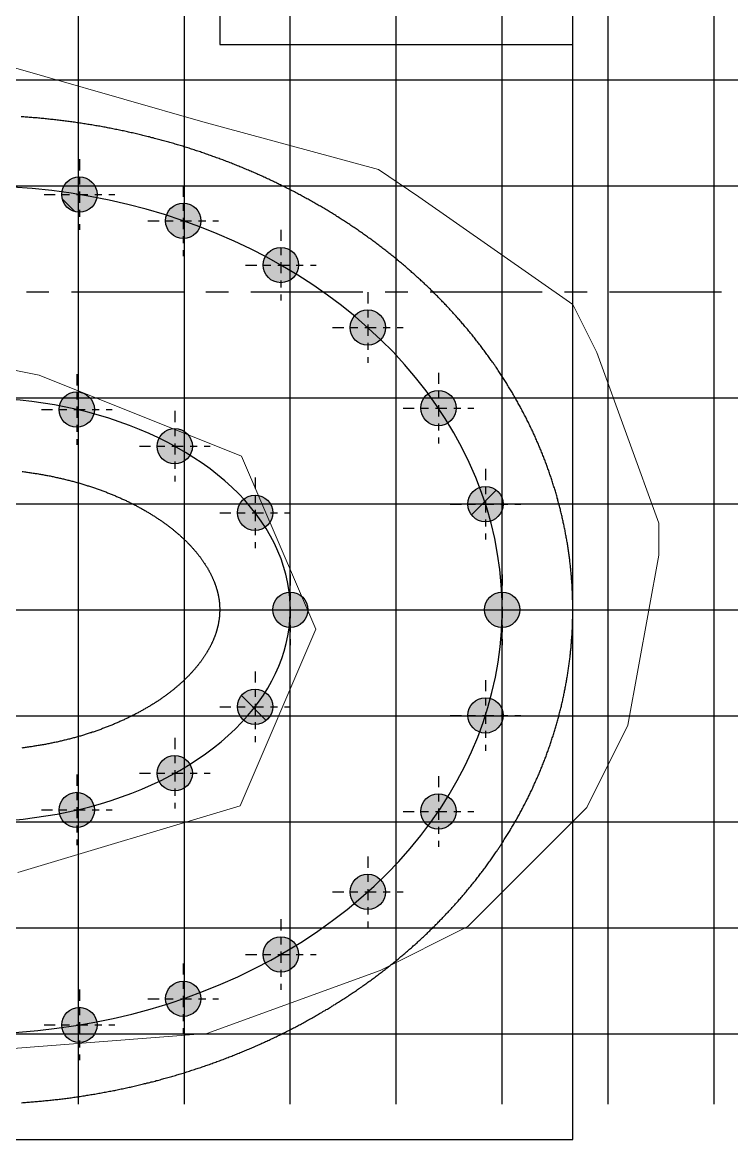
# Model space of a CAD drawing. Header units: millimetres. Extents: x 0 to 4525, y 0 to 244.
# Drawn here: x 153.7 to 163.75, y 25.5 to 41.31 of the extents above; entities that cross this region are included whole.
import ezdxf

# ---------------------------------------------------------------- set-up
doc = ezdxf.new("R2010")
doc.units = ezdxf.units.MM
doc.linetypes.add('CENTER', pattern=[50.8, 31.75, -6.35, 6.35, -6.35])
for name, color, linetype in [('pixel lines', 170, 'Continuous'), ('PixelCenter', 116, 'Continuous'), ('Pixels', 90, 'Continuous')]:
    doc.layers.add(name, color=color, linetype=linetype)
doc.layers.get('0').off()

# ---------------------------------------------------------------- blocks, each defined once
blk = doc.blocks.new('*U72')
at = {"layer": 'pixel lines'}
blk.add_line((56, -22), (56, 2), dxfattribs=at)
blk = doc.blocks.new('*U73')
at = {"layer": 'Pixels', "color": 0, "linetype": 'ByBlock', "lineweight": -2, "transparency": 16777216}
for p in [(98.5, 48), (100, 48), (101.5, 48), (103, 48), (104.5, 48), (106, 48), (107.5, 48)]:
    blk.add_blockref('*U72', p, dxfattribs=at)
blk = doc.blocks.new('Pixel')
h = blk.add_hatch(color=256)
h.paths.add_polyline_path([(0, 0.25), (0, 0), (0.25, 0, 0.414214)], flags=17)
edge = h.paths.add_edge_path()
edge.add_arc((0, 0), 0.25, 0, 360)
h = blk.add_hatch()
h.set_pattern_fill('ANSI38', color=256, style=0)
edge = h.paths.add_edge_path()
edge.add_arc((0, 0), 0.25, 0, 360)
h = blk.add_hatch(color=1)
h.paths.add_polyline_path([(0, 0.25), (0, 0), (0.25, 0, 0.414214)])
h.paths.add_polyline_path([(0, 0.25, 0.414214), (-0.25, 0), (0, 0)])
h.paths.add_polyline_path([(0, 0), (-0.25, 0, 0.414214), (0, -0.25)])
h.paths.add_polyline_path([(0.25, 0), (0, 0), (0, -0.25, 0.414214)])
at = {"layer": 'PixelCenter', "linetype": 'CENTER', "ltscale": 0.005}
for p, q in [((0, 0.5), (0, -0.5)), ((-0.5, 0), (0.5, 0))]:
    blk.add_line(p, q, dxfattribs=at)
at = {"layer": 'Pixels'}
blk.add_circle((0, 0), 0.25, dxfattribs=at)

msp = doc.modelspace()

# ---------------------------------------------------------------- linework, layer by layer
at = {"layer": 'Pixels'}
for p, q in [((129, 40.5), (188.567, 40.5)), ((129, 39), (186.624, 39)), ((129, 36), (185.809, 36)), ((129, 34.5), (185.934, 34.5)), ((129, 33), (185.37, 33)), ((129, 31.5), (185.621, 31.5)), ((129, 30), (185.872, 30)), ((129, 28.5), (186.373, 28.5)), ((129, 27), (185.746, 27))]:
    msp.add_line(p, q, dxfattribs=at)
at = {"layer": 'Pixels', "color": 180, "linetype": 'CENTER', "ltscale": 0.05}
msp.add_line((129, 37.5), (186.122, 37.5), dxfattribs=at)
at = {"layer": 'Pixels'}
msp.add_lwpolyline([(144.5, 25.5), (161.5, 25.5), (161.5, 49.5), (144.5, 49.5)], close=True, dxfattribs=at)
for points in [[(156.5, 42), (156.5, 41), (161.5, 41), (161.5, 42)], [(153.693, 26.023), (153.712, 26.025), (153.731, 26.026), (153.75, 26.027), (153.769, 26.029), (153.788, 26.03), (153.807, 26.031), (153.826, 26.033), (153.845, 26.035), (153.864, 26.036), (153.883, 26.038), (153.902, 26.039), (153.921, 26.041), (153.94, 26.043), (153.959, 26.044), (153.978, 26.046), (153.997, 26.048), (154.016, 26.05), (154.035, 26.052), (154.054, 26.054), (154.073, 26.056), (154.092, 26.058), (154.111, 26.06), (154.13, 26.062), (154.149, 26.064), (154.168, 26.066), (154.187, 26.068), (154.206, 26.07), (154.225, 26.073), (154.244, 26.075), (154.262, 26.077), (154.281, 26.08), (154.3, 26.082), (154.319, 26.084), (154.338, 26.087), (154.357, 26.089), (154.376, 26.092), (154.395, 26.094), (154.413, 26.097), (154.432, 26.1), (154.451, 26.102), (154.47, 26.105), (154.489, 26.108), (154.508, 26.11), (154.526, 26.113), (154.545, 26.116), (154.564, 26.119), (154.583, 26.122), (154.602, 26.125), (154.62, 26.128), (154.639, 26.131), (154.658, 26.134), (154.677, 26.137), (154.695, 26.14), (154.714, 26.143), (154.733, 26.146), (154.751, 26.15), (154.77, 26.153), (154.789, 26.156), (154.808, 26.159), (154.826, 26.163), (154.845, 26.166), (154.864, 26.17), (154.882, 26.173), (154.901, 26.177), (154.92, 26.18), (154.938, 26.184), (154.957, 26.187), (154.975, 26.191), (154.994, 26.195), (155.013, 26.198), (155.031, 26.202), (155.05, 26.206), (155.068, 26.21), (155.087, 26.213), (155.105, 26.217), (155.124, 26.221), (155.142, 26.225), (155.161, 26.229), (155.179, 26.233), (155.198, 26.237), (155.216, 26.241), (155.235, 26.245), (155.253, 26.249), (155.272, 26.254), (155.29, 26.258), (155.309, 26.262), (155.327, 26.266), (155.346, 26.271), (155.364, 26.275), (155.382, 26.279), (155.401, 26.284), (155.419, 26.288), (155.437, 26.293), (155.456, 26.297), (155.474, 26.302), (155.492, 26.306), (155.511, 26.311), (155.529, 26.316), (155.547, 26.32), (155.566, 26.325), (155.584, 26.33), (155.602, 26.335), (155.62, 26.339), (155.638, 26.344), (155.657, 26.349), (155.675, 26.354), (155.693, 26.359), (155.711, 26.364), (155.729, 26.369), (155.747, 26.374), (155.766, 26.379), (155.784, 26.384), (155.802, 26.39), (155.82, 26.395), (155.838, 26.4), (155.856, 26.405), (155.874, 26.41), (155.892, 26.416), (155.91, 26.421), (155.928, 26.427), (155.946, 26.432), (155.964, 26.437), (155.982, 26.443), (156, 26.448), (156.018, 26.454), (156.036, 26.46), (156.054, 26.465), (156.072, 26.471), (156.09, 26.477), (156.107, 26.482), (156.125, 26.488), (156.143, 26.494), (156.161, 26.5), (156.179, 26.506), (156.197, 26.512), (156.214, 26.517), (156.232, 26.523), (156.25, 26.529), (156.267, 26.535), (156.285, 26.541), (156.303, 26.548), (156.321, 26.554), (156.338, 26.56), (156.356, 26.566), (156.374, 26.572), (156.391, 26.579), (156.409, 26.585), (156.426, 26.591), (156.444, 26.598), (156.461, 26.604), (156.479, 26.61), (156.496, 26.617), (156.514, 26.623), (156.531, 26.63), (156.549, 26.636), (156.566, 26.643), (156.584, 26.65), (156.601, 26.656), (156.619, 26.663), (156.636, 26.67), (156.653, 26.676), (156.671, 26.683), (156.688, 26.69), (156.705, 26.697), (156.723, 26.704), (156.74, 26.711), (156.757, 26.718), (156.774, 26.725), (156.792, 26.732), (156.809, 26.739), (156.826, 26.746), (156.843, 26.753), (156.86, 26.76), (156.877, 26.767), (156.894, 26.774), (156.912, 26.782), (156.929, 26.789), (156.946, 26.796), (156.963, 26.804), (156.98, 26.811), (156.997, 26.818), (157.014, 26.826), (157.031, 26.833), (157.048, 26.841), (157.065, 26.848), (157.081, 26.856), (157.098, 26.864), (157.115, 26.871), (157.132, 26.879), (157.149, 26.887), (157.166, 26.894), (157.182, 26.902), (157.199, 26.91), (157.216, 26.918), (157.233, 26.926), (157.249, 26.933), (157.266, 26.941), (157.283, 26.949), (157.299, 26.957), (157.316, 26.965), (157.332, 26.973), (157.349, 26.981), (157.366, 26.99), (157.382, 26.998), (157.399, 27.006), (157.415, 27.014), (157.431, 27.022), (157.448, 27.031), (157.464, 27.039), (157.481, 27.047), (157.497, 27.056), (157.513, 27.064), (157.53, 27.072), (157.546, 27.081), (157.562, 27.089), (157.579, 27.098), (157.595, 27.106), (157.611, 27.115), (157.627, 27.124), (157.644, 27.132), (157.66, 27.141), (157.676, 27.15), (157.692, 27.158), (157.708, 27.167), (157.724, 27.176), (157.74, 27.185), (157.756, 27.194), (157.772, 27.203), (157.788, 27.212), (157.804, 27.22), (157.82, 27.229), (157.836, 27.238), (157.852, 27.248), (157.868, 27.257), (157.883, 27.266), (157.899, 27.275), (157.915, 27.284), (157.931, 27.293), (157.947, 27.302), (157.962, 27.312), (157.978, 27.321), (157.994, 27.33), (158.009, 27.34), (158.025, 27.349), (158.04, 27.358), (158.056, 27.368), (158.072, 27.377), (158.087, 27.387), (158.103, 27.396), (158.118, 27.406), (158.133, 27.415), (158.149, 27.425), (158.164, 27.435), (158.18, 27.444), (158.195, 27.454), (158.21, 27.464), (158.226, 27.474), (158.241, 27.483), (158.256, 27.493), (158.271, 27.503), (158.286, 27.513), (158.302, 27.523), (158.317, 27.533), (158.332, 27.543), (158.347, 27.553), (158.362, 27.563), (158.377, 27.573), (158.392, 27.583), (158.407, 27.593), (158.422, 27.603), (158.437, 27.613), (158.452, 27.624), (158.467, 27.634), (158.482, 27.644), (158.496, 27.654), (158.511, 27.665), (158.526, 27.675), (158.541, 27.686), (158.555, 27.696), (158.57, 27.706), (158.585, 27.717), (158.599, 27.727), (158.614, 27.738), (158.629, 27.748), (158.643, 27.759), (158.658, 27.77), (158.672, 27.78), (158.687, 27.791), (158.701, 27.802), (158.715, 27.812), (158.73, 27.823), (158.744, 27.834), (158.758, 27.845), (158.773, 27.855), (158.787, 27.866), (158.801, 27.877), (158.815, 27.888), (158.83, 27.899), (158.844, 27.91), (158.858, 27.921), (158.872, 27.932), (158.886, 27.943), (158.9, 27.954), (158.914, 27.965), (158.928, 27.977), (158.942, 27.988), (158.956, 27.999), (158.97, 28.01), (158.984, 28.021), (158.997, 28.033), (159.011, 28.044), (159.025, 28.055), (159.039, 28.067), (159.052, 28.078), (159.066, 28.09), (159.08, 28.101), (159.093, 28.112), (159.107, 28.124), (159.12, 28.136), (159.134, 28.147), (159.147, 28.159), (159.161, 28.17), (159.174, 28.182), (159.188, 28.194), (159.201, 28.205), (159.214, 28.217), (159.228, 28.229), (159.241, 28.241), (159.254, 28.252), (159.267, 28.264), (159.281, 28.276), (159.294, 28.288), (159.307, 28.3), (159.32, 28.312), (159.333, 28.324), (159.346, 28.336), (159.359, 28.348), (159.372, 28.36), (159.385, 28.372), (159.398, 28.384), (159.411, 28.396), (159.424, 28.408), (159.436, 28.42), (159.449, 28.433), (159.462, 28.445), (159.474, 28.457), (159.487, 28.469), (159.5, 28.482), (159.512, 28.494), (159.525, 28.506), (159.537, 28.519), (159.55, 28.531), (159.562, 28.544), (159.575, 28.556), (159.587, 28.569), (159.6, 28.581), (159.612, 28.594), (159.624, 28.606), (159.637, 28.619), (159.649, 28.631), (159.661, 28.644), (159.673, 28.657), (159.685, 28.669), (159.697, 28.682), (159.709, 28.695), (159.721, 28.708), (159.733, 28.72), (159.745, 28.733), (159.757, 28.746), (159.769, 28.759), (159.781, 28.772), (159.793, 28.785), (159.805, 28.798), (159.816, 28.811), (159.828, 28.824), (159.84, 28.837), (159.851, 28.85), (159.863, 28.863), (159.875, 28.876), (159.886, 28.889), (159.898, 28.902), (159.909, 28.915), (159.921, 28.929), (159.932, 28.942), (159.943, 28.955), (159.955, 28.968), (159.966, 28.981), (159.977, 28.995), (159.988, 29.008), (160, 29.021), (160.011, 29.035), (160.022, 29.048), (160.033, 29.062), (160.044, 29.075), (160.055, 29.089), (160.066, 29.102), (160.077, 29.115), (160.088, 29.129), (160.099, 29.143), (160.11, 29.156), (160.12, 29.17), (160.131, 29.183), (160.142, 29.197), (160.152, 29.211), (160.163, 29.224), (160.174, 29.238), (160.184, 29.252), (160.195, 29.266), (160.205, 29.279), (160.216, 29.293), (160.226, 29.307), (160.237, 29.321), (160.247, 29.335), (160.257, 29.349), (160.267, 29.362), (160.278, 29.376), (160.288, 29.39), (160.298, 29.404), (160.308, 29.418), (160.318, 29.432), (160.328, 29.446), (160.338, 29.46), (160.348, 29.474), (160.358, 29.489), (160.368, 29.503), (160.378, 29.517), (160.388, 29.531), (160.397, 29.545), (160.407, 29.559), (160.417, 29.574), (160.427, 29.588), (160.436, 29.602), (160.446, 29.616), (160.455, 29.631), (160.465, 29.645), (160.474, 29.659), (160.484, 29.674), (160.493, 29.688), (160.502, 29.703), (160.512, 29.717), (160.521, 29.731), (160.53, 29.746), (160.539, 29.76), (160.549, 29.775), (160.558, 29.789), (160.567, 29.804), (160.576, 29.819), (160.585, 29.833), (160.594, 29.848), (160.603, 29.862), (160.611, 29.877), (160.62, 29.892), (160.629, 29.906), (160.638, 29.921), (160.646, 29.936), (160.655, 29.95), (160.664, 29.965), (160.672, 29.98), (160.681, 29.995), (160.689, 30.01), (160.698, 30.024), (160.706, 30.039), (160.715, 30.054), (160.723, 30.069), (160.731, 30.084), (160.739, 30.099), (160.748, 30.114), (160.756, 30.129), (160.764, 30.144), (160.772, 30.159), (160.78, 30.174), (160.788, 30.189), (160.796, 30.204), (160.804, 30.219), (160.812, 30.234), (160.82, 30.249), (160.828, 30.264), (160.835, 30.279), (160.843, 30.295), (160.851, 30.31), (160.858, 30.325), (160.866, 30.34), (160.873, 30.355), (160.881, 30.371), (160.888, 30.386), (160.896, 30.401), (160.903, 30.417), (160.91, 30.432), (160.918, 30.447), (160.925, 30.462), (160.932, 30.478), (160.939, 30.493), (160.946, 30.509), (160.953, 30.524), (160.96, 30.539), (160.967, 30.555), (160.974, 30.57), (160.981, 30.586), (160.988, 30.601), (160.995, 30.617), (161.002, 30.632), (161.008, 30.648), (161.015, 30.663), (161.022, 30.679), (161.028, 30.695), (161.035, 30.71), (161.041, 30.726), (161.048, 30.742), (161.054, 30.757), (161.061, 30.773), (161.067, 30.788), (161.073, 30.804), (161.079, 30.82), (161.086, 30.836), (161.092, 30.851), (161.098, 30.867), (161.104, 30.883), (161.11, 30.899), (161.116, 30.914), (161.122, 30.93), (161.128, 30.946), (161.133, 30.962), (161.139, 30.978), (161.145, 30.994), (161.151, 31.009), (161.156, 31.025), (161.162, 31.041), (161.167, 31.057), (161.173, 31.073), (161.178, 31.089), (161.184, 31.105), (161.189, 31.121), (161.195, 31.137), (161.2, 31.153), (161.205, 31.169), (161.21, 31.185), (161.216, 31.201), (161.221, 31.217), (161.226, 31.233), (161.231, 31.249), (161.236, 31.265), (161.241, 31.281), (161.246, 31.297), (161.25, 31.313), (161.255, 31.329), (161.26, 31.345), (161.265, 31.362), (161.269, 31.378), (161.274, 31.394), (161.278, 31.41), (161.283, 31.426), (161.287, 31.442), (161.292, 31.459), (161.296, 31.475), (161.301, 31.491), (161.305, 31.507), (161.309, 31.523), (161.313, 31.54), (161.318, 31.556), (161.322, 31.572), (161.326, 31.588), (161.33, 31.605), (161.334, 31.621), (161.338, 31.637), (161.342, 31.654), (161.345, 31.67), (161.349, 31.686), (161.353, 31.703), (161.357, 31.719), (161.36, 31.735), (161.364, 31.752), (161.367, 31.768), (161.371, 31.784), (161.374, 31.801), (161.378, 31.817), (161.381, 31.834), (161.385, 31.85), (161.388, 31.866), (161.391, 31.883), (161.394, 31.899), (161.397, 31.916), (161.4, 31.932), (161.403, 31.949), (161.406, 31.965), (161.409, 31.981), (161.412, 31.998), (161.415, 32.014), (161.418, 32.031), (161.421, 32.047), (161.424, 32.064), (161.426, 32.08), (161.429, 32.097), (161.431, 32.113), (161.434, 32.13), (161.436, 32.146), (161.439, 32.163), (161.441, 32.18), (161.444, 32.196), (161.446, 32.213), (161.448, 32.229), (161.45, 32.246), (161.452, 32.262), (161.455, 32.279), (161.457, 32.295), (161.459, 32.312), (161.461, 32.329), (161.463, 32.345), (161.464, 32.362), (161.466, 32.378), (161.468, 32.395), (161.47, 32.412), (161.471, 32.428), (161.473, 32.445), (161.475, 32.461), (161.476, 32.478), (161.478, 32.495), (161.479, 32.511), (161.481, 32.528), (161.482, 32.545), (161.483, 32.561), (161.484, 32.578), (161.486, 32.594), (161.487, 32.611), (161.488, 32.628), (161.489, 32.644), (161.49, 32.661), (161.491, 32.678), (161.492, 32.694), (161.493, 32.711), (161.494, 32.728), (161.494, 32.744), (161.495, 32.761), (161.496, 32.778), (161.496, 32.794), (161.497, 32.811), (161.497, 32.828), (161.498, 32.844), (161.498, 32.861), (161.499, 32.878), (161.499, 32.894), (161.499, 32.911), (161.5, 32.928), (161.5, 32.944), (161.5, 32.961), (161.5, 32.978), (161.5, 32.994), (161.5, 33.011), (161.5, 33.028), (161.5, 33.044), (161.5, 33.061), (161.499, 33.078), (161.499, 33.095), (161.499, 33.111), (161.499, 33.128), (161.498, 33.145), (161.498, 33.161), (161.497, 33.178), (161.497, 33.195), (161.496, 33.211), (161.495, 33.228), (161.495, 33.245), (161.494, 33.261), (161.493, 33.278), (161.492, 33.295), (161.492, 33.311), (161.491, 33.328), (161.49, 33.345), (161.489, 33.361), (161.488, 33.378), (161.486, 33.394), (161.485, 33.411), (161.484, 33.428), (161.483, 33.444), (161.481, 33.461), (161.48, 33.478), (161.479, 33.494), (161.477, 33.511), (161.476, 33.528), (161.474, 33.544), (161.473, 33.561), (161.471, 33.577), (161.469, 33.594), (161.467, 33.611), (161.466, 33.627), (161.464, 33.644), (161.462, 33.66), (161.46, 33.677), (161.458, 33.694), (161.456, 33.71), (161.454, 33.727), (161.452, 33.743), (161.45, 33.76), (161.447, 33.776), (161.445, 33.793), (161.443, 33.809), (161.44, 33.826), (161.438, 33.843), (161.436, 33.859), (161.433, 33.876), (161.431, 33.892), (161.428, 33.909), (161.425, 33.925), (161.423, 33.942), (161.42, 33.958), (161.417, 33.975), (161.414, 33.991), (161.411, 34.008), (161.408, 34.024), (161.406, 34.04), (161.402, 34.057), (161.399, 34.073), (161.396, 34.09), (161.393, 34.106), (161.39, 34.123), (161.387, 34.139), (161.383, 34.155), (161.38, 34.172), (161.377, 34.188), (161.373, 34.205), (161.37, 34.221), (161.366, 34.237), (161.363, 34.254), (161.359, 34.27), (161.355, 34.286), (161.352, 34.303), (161.348, 34.319), (161.344, 34.335), (161.34, 34.352), (161.336, 34.368), (161.332, 34.384), (161.328, 34.401), (161.324, 34.417), (161.32, 34.433), (161.316, 34.449), (161.312, 34.466), (161.308, 34.482), (161.304, 34.498), (161.299, 34.514), (161.295, 34.531), (161.29, 34.547), (161.286, 34.563), (161.281, 34.579), (161.277, 34.595), (161.272, 34.611), (161.268, 34.628), (161.263, 34.644), (161.258, 34.66), (161.254, 34.676), (161.249, 34.692), (161.244, 34.708), (161.239, 34.724), (161.234, 34.74), (161.229, 34.756), (161.224, 34.772), (161.219, 34.789), (161.214, 34.805), (161.209, 34.821), (161.203, 34.837), (161.198, 34.853), (161.193, 34.869), (161.188, 34.884), (161.182, 34.9), (161.177, 34.916), (161.171, 34.932), (161.166, 34.948), (161.16, 34.964), (161.154, 34.98), (161.149, 34.996), (161.143, 35.012), (161.137, 35.028), (161.132, 35.043), (161.126, 35.059), (161.12, 35.075), (161.114, 35.091), (161.108, 35.107), (161.102, 35.122), (161.096, 35.138), (161.09, 35.154), (161.084, 35.17), (161.077, 35.185), (161.071, 35.201), (161.065, 35.217), (161.058, 35.232), (161.052, 35.248), (161.046, 35.264), (161.039, 35.279), (161.033, 35.295), (161.026, 35.311), (161.02, 35.326), (161.013, 35.342), (161.006, 35.357), (160.999, 35.373), (160.993, 35.388), (160.986, 35.404), (160.979, 35.419), (160.972, 35.435), (160.965, 35.45), (160.958, 35.466), (160.951, 35.481), (160.944, 35.496), (160.937, 35.512), (160.93, 35.527), (160.923, 35.543), (160.915, 35.558), (160.908, 35.573), (160.901, 35.589), (160.893, 35.604), (160.886, 35.619), (160.878, 35.634), (160.871, 35.65), (160.863, 35.665), (160.856, 35.68), (160.848, 35.695), (160.84, 35.71), (160.833, 35.726), (160.825, 35.741), (160.817, 35.756), (160.809, 35.771), (160.801, 35.786), (160.793, 35.801), (160.785, 35.816), (160.777, 35.831), (160.769, 35.846), (160.761, 35.861), (160.753, 35.876), (160.745, 35.891), (160.737, 35.906), (160.728, 35.921), (160.72, 35.936), (160.712, 35.951), (160.703, 35.966), (160.695, 35.98), (160.687, 35.995), (160.678, 36.01), (160.669, 36.025), (160.661, 36.04), (160.652, 36.054), (160.644, 36.069), (160.635, 36.084), (160.626, 36.099), (160.617, 36.113), (160.608, 36.128), (160.6, 36.143), (160.591, 36.157), (160.582, 36.172), (160.573, 36.186), (160.564, 36.201), (160.555, 36.215), (160.545, 36.23), (160.536, 36.244), (160.527, 36.259), (160.518, 36.273), (160.509, 36.288), (160.499, 36.302), (160.49, 36.317), (160.481, 36.331), (160.471, 36.345), (160.462, 36.36), (160.452, 36.374), (160.443, 36.388), (160.433, 36.403), (160.423, 36.417), (160.414, 36.431), (160.404, 36.445), (160.394, 36.46), (160.384, 36.474), (160.375, 36.488), (160.365, 36.502), (160.355, 36.516), (160.345, 36.53), (160.335, 36.544), (160.325, 36.558), (160.315, 36.572), (160.305, 36.586), (160.295, 36.6), (160.284, 36.614), (160.274, 36.628), (160.264, 36.642), (160.254, 36.656), (160.243, 36.67), (160.233, 36.684), (160.223, 36.698), (160.212, 36.711), (160.202, 36.725), (160.191, 36.739), (160.181, 36.753), (160.17, 36.767), (160.16, 36.78), (160.149, 36.794), (160.138, 36.808), (160.127, 36.821), (160.117, 36.835), (160.106, 36.848), (160.095, 36.862), (160.084, 36.875), (160.073, 36.889), (160.062, 36.903), (160.051, 36.916), (160.04, 36.929), (160.029, 36.943), (160.018, 36.956), (160.007, 36.97), (159.996, 36.983), (159.985, 36.996), (159.973, 37.01), (159.962, 37.023), (159.951, 37.036), (159.94, 37.049), (159.928, 37.063), (159.917, 37.076), (159.905, 37.089), (159.894, 37.102), (159.882, 37.115), (159.871, 37.128), (159.859, 37.142), (159.848, 37.155), (159.836, 37.168), (159.824, 37.181), (159.812, 37.194), (159.801, 37.207), (159.789, 37.219), (159.777, 37.232), (159.765, 37.245), (159.753, 37.258), (159.741, 37.271), (159.729, 37.284), (159.717, 37.297), (159.705, 37.309), (159.693, 37.322), (159.681, 37.335), (159.669, 37.347), (159.657, 37.36), (159.645, 37.373), (159.632, 37.385), (159.62, 37.398), (159.608, 37.41), (159.596, 37.423), (159.583, 37.436), (159.571, 37.448), (159.558, 37.46), (159.546, 37.473), (159.533, 37.485), (159.521, 37.498), (159.508, 37.51), (159.496, 37.522), (159.483, 37.535), (159.47, 37.547), (159.458, 37.559), (159.445, 37.571), (159.432, 37.584), (159.419, 37.596), (159.406, 37.608), (159.394, 37.62), (159.381, 37.632), (159.368, 37.644), (159.355, 37.656), (159.342, 37.668), (159.329, 37.68), (159.316, 37.692), (159.303, 37.704), (159.289, 37.716), (159.276, 37.728), (159.263, 37.74), (159.25, 37.752), (159.237, 37.763), (159.223, 37.775), (159.21, 37.787), (159.197, 37.799), (159.183, 37.81), (159.17, 37.822), (159.156, 37.834), (159.143, 37.845), (159.129, 37.857), (159.116, 37.868), (159.102, 37.88), (159.089, 37.891), (159.075, 37.903), (159.062, 37.914), (159.048, 37.926), (159.034, 37.937), (159.02, 37.948), (159.007, 37.96), (158.993, 37.971), (158.979, 37.982), (158.965, 37.994), (158.951, 38.005), (158.937, 38.016), (158.923, 38.027), (158.909, 38.038), (158.895, 38.049), (158.881, 38.06), (158.867, 38.072), (158.853, 38.083), (158.839, 38.094), (158.825, 38.105), (158.811, 38.115), (158.796, 38.126), (158.782, 38.137), (158.768, 38.148), (158.754, 38.159), (158.739, 38.17), (158.725, 38.181), (158.711, 38.191), (158.696, 38.202), (158.682, 38.213), (158.667, 38.223), (158.653, 38.234), (158.638, 38.245), (158.624, 38.255), (158.609, 38.266), (158.594, 38.276), (158.58, 38.287), (158.565, 38.297), (158.55, 38.308), (158.536, 38.318), (158.521, 38.328), (158.506, 38.339), (158.491, 38.349), (158.477, 38.359), (158.462, 38.37), (158.447, 38.38), (158.432, 38.39), (158.417, 38.4), (158.402, 38.41), (158.387, 38.42), (158.372, 38.43), (158.357, 38.44), (158.342, 38.451), (158.327, 38.461), (158.312, 38.47), (158.297, 38.48), (158.281, 38.49), (158.266, 38.5), (158.251, 38.51), (158.236, 38.52), (158.22, 38.53), (158.205, 38.539), (158.19, 38.549), (158.175, 38.559), (158.159, 38.568), (158.144, 38.578), (158.128, 38.588), (158.113, 38.597), (158.097, 38.607), (158.082, 38.616), (158.066, 38.626), (158.051, 38.635), (158.035, 38.645), (158.02, 38.654), (158.004, 38.663), (157.988, 38.673), (157.973, 38.682), (157.957, 38.691), (157.941, 38.701), (157.926, 38.71), (157.91, 38.719), (157.894, 38.728), (157.878, 38.737), (157.862, 38.746), (157.846, 38.756), (157.831, 38.765), (157.815, 38.774), (157.799, 38.783), (157.783, 38.791), (157.767, 38.8), (157.751, 38.809), (157.735, 38.818), (157.719, 38.827), (157.703, 38.836), (157.687, 38.844), (157.67, 38.853), (157.654, 38.862), (157.638, 38.871), (157.622, 38.879), (157.606, 38.888), (157.59, 38.896), (157.573, 38.905), (157.557, 38.913), (157.541, 38.922), (157.524, 38.93), (157.508, 38.939), (157.492, 38.947), (157.475, 38.956), (157.459, 38.964), (157.442, 38.972), (157.426, 38.98), (157.41, 38.989), (157.393, 38.997), (157.377, 39.005), (157.36, 39.013), (157.343, 39.021), (157.327, 39.029), (157.31, 39.037), (157.294, 39.045), (157.277, 39.053), (157.26, 39.061), (157.244, 39.069), (157.227, 39.077), (157.21, 39.085), (157.194, 39.093), (157.177, 39.101), (157.16, 39.108), (157.143, 39.116), (157.126, 39.124), (157.11, 39.131), (157.093, 39.139), (157.076, 39.147), (157.059, 39.154), (157.042, 39.162), (157.025, 39.169), (157.008, 39.177), (156.991, 39.184), (156.974, 39.191), (156.957, 39.199), (156.94, 39.206), (156.923, 39.213), (156.906, 39.221), (156.889, 39.228), (156.872, 39.235), (156.855, 39.242), (156.837, 39.249), (156.82, 39.257), (156.803, 39.264), (156.786, 39.271), (156.769, 39.278), (156.751, 39.285), (156.734, 39.292), (156.717, 39.298), (156.7, 39.305), (156.682, 39.312), (156.665, 39.319), (156.648, 39.326), (156.63, 39.333), (156.613, 39.339), (156.595, 39.346), (156.578, 39.353), (156.561, 39.359), (156.543, 39.366), (156.526, 39.372), (156.508, 39.379), (156.491, 39.385), (156.473, 39.392), (156.456, 39.398), (156.438, 39.405), (156.42, 39.411), (156.403, 39.417), (156.385, 39.424), (156.368, 39.43), (156.35, 39.436), (156.332, 39.442), (156.315, 39.448), (156.297, 39.454), (156.279, 39.461), (156.262, 39.467), (156.244, 39.473), (156.226, 39.479), (156.208, 39.485), (156.191, 39.49), (156.173, 39.496), (156.155, 39.502), (156.137, 39.508), (156.119, 39.514), (156.101, 39.52), (156.084, 39.525), (156.066, 39.531), (156.048, 39.537), (156.03, 39.542), (156.012, 39.548), (155.994, 39.553), (155.976, 39.559), (155.958, 39.564), (155.94, 39.57), (155.922, 39.575), (155.904, 39.581), (155.886, 39.586), (155.868, 39.591), (155.85, 39.597), (155.832, 39.602), (155.814, 39.607), (155.796, 39.612), (155.778, 39.617), (155.76, 39.622), (155.741, 39.628), (155.723, 39.633), (155.705, 39.638), (155.687, 39.643), (155.669, 39.648), (155.651, 39.652), (155.632, 39.657), (155.614, 39.662), (155.596, 39.667), (155.578, 39.672), (155.559, 39.677), (155.541, 39.681), (155.523, 39.686), (155.505, 39.691), (155.486, 39.695), (155.468, 39.7), (155.45, 39.704), (155.431, 39.709), (155.413, 39.713), (155.395, 39.718), (155.376, 39.722), (155.358, 39.726), (155.339, 39.731), (155.321, 39.735), (155.303, 39.739), (155.284, 39.744), (155.266, 39.748), (155.247, 39.752), (155.229, 39.756), (155.21, 39.76), (155.192, 39.764), (155.173, 39.768), (155.155, 39.772), (155.136, 39.776), (155.118, 39.78), (155.099, 39.784), (155.081, 39.788), (155.062, 39.792), (155.044, 39.796), (155.025, 39.799), (155.006, 39.803), (154.988, 39.807), (154.969, 39.81), (154.951, 39.814), (154.932, 39.818), (154.913, 39.821), (154.895, 39.825), (154.876, 39.828), (154.857, 39.832), (154.839, 39.835), (154.82, 39.838), (154.801, 39.842), (154.783, 39.845), (154.764, 39.848), (154.745, 39.851), (154.727, 39.855), (154.708, 39.858), (154.689, 39.861), (154.67, 39.864), (154.652, 39.867), (154.633, 39.87), (154.614, 39.873), (154.595, 39.876), (154.576, 39.879), (154.558, 39.882), (154.539, 39.885), (154.52, 39.888), (154.501, 39.89), (154.482, 39.893), (154.464, 39.896), (154.445, 39.899), (154.426, 39.901), (154.407, 39.904), (154.388, 39.906), (154.369, 39.909), (154.351, 39.911), (154.332, 39.914), (154.313, 39.916), (154.294, 39.919), (154.275, 39.921), (154.256, 39.924), (154.237, 39.926), (154.218, 39.928), (154.199, 39.93), (154.18, 39.932), (154.162, 39.935), (154.143, 39.937), (154.124, 39.939), (154.105, 39.941), (154.086, 39.943), (154.067, 39.945), (154.048, 39.947), (154.029, 39.949), (154.01, 39.951), (153.991, 39.953), (153.972, 39.954), (153.953, 39.956), (153.934, 39.958), (153.915, 39.96), (153.896, 39.961), (153.877, 39.963), (153.858, 39.964), (153.839, 39.966), (153.82, 39.968), (153.801, 39.969), (153.782, 39.97), (153.763, 39.972), (153.744, 39.973), (153.725, 39.975), (153.706, 39.976), (153.687, 39.977)], [(153.703, 34.956), (153.719, 34.955), (153.734, 34.953), (153.75, 34.951), (153.765, 34.948), (153.78, 34.946), (153.796, 34.944), (153.811, 34.942), (153.826, 34.94), (153.841, 34.938), (153.857, 34.935), (153.872, 34.933), (153.887, 34.93), (153.902, 34.928), (153.917, 34.926), (153.933, 34.923), (153.948, 34.921), (153.963, 34.918), (153.978, 34.915), (153.993, 34.913), (154.008, 34.91), (154.023, 34.907), (154.038, 34.904), (154.053, 34.901), (154.068, 34.899), (154.083, 34.896), (154.098, 34.893), (154.113, 34.89), (154.128, 34.887), (154.142, 34.884), (154.157, 34.88), (154.172, 34.877), (154.187, 34.874), (154.201, 34.871), (154.216, 34.868), (154.231, 34.864), (154.245, 34.861), (154.26, 34.858), (154.275, 34.854), (154.289, 34.851), (154.304, 34.847), (154.318, 34.844), (154.333, 34.84), (154.347, 34.836), (154.362, 34.833), (154.376, 34.829), (154.39, 34.825), (154.405, 34.821), (154.419, 34.818), (154.433, 34.814), (154.448, 34.81), (154.462, 34.806), (154.476, 34.802), (154.49, 34.798), (154.504, 34.794), (154.518, 34.79), (154.532, 34.786), (154.546, 34.782), (154.56, 34.777), (154.574, 34.773), (154.588, 34.769), (154.602, 34.765), (154.616, 34.76), (154.63, 34.756), (154.643, 34.752), (154.657, 34.747), (154.671, 34.743), (154.685, 34.738), (154.698, 34.734), (154.712, 34.729), (154.725, 34.725), (154.739, 34.72), (154.752, 34.715), (154.766, 34.711), (154.779, 34.706), (154.792, 34.701), (154.806, 34.696), (154.819, 34.692), (154.832, 34.687), (154.846, 34.682), (154.859, 34.677), (154.872, 34.672), (154.885, 34.667), (154.898, 34.662), (154.911, 34.657), (154.924, 34.652), (154.937, 34.647), (154.95, 34.642), (154.963, 34.636), (154.975, 34.631), (154.988, 34.626), (155.001, 34.621), (155.013, 34.615), (155.026, 34.61), (155.039, 34.605), (155.051, 34.599), (155.064, 34.594), (155.076, 34.588), (155.089, 34.583), (155.101, 34.577), (155.113, 34.572), (155.125, 34.566), (155.138, 34.561), (155.15, 34.555), (155.162, 34.55), (155.174, 34.544), (155.186, 34.538), (155.198, 34.532), (155.21, 34.527), (155.222, 34.521), (155.234, 34.515), (155.245, 34.509), (155.257, 34.503), (155.269, 34.497), (155.28, 34.492), (155.292, 34.486), (155.304, 34.48), (155.315, 34.474), (155.326, 34.468), (155.338, 34.462), (155.349, 34.456), (155.36, 34.449), (155.372, 34.443), (155.383, 34.437), (155.394, 34.431), (155.405, 34.425), (155.416, 34.419), (155.427, 34.412), (155.438, 34.406), (155.449, 34.4), (155.46, 34.394), (155.47, 34.387), (155.481, 34.381), (155.492, 34.375), (155.502, 34.368), (155.513, 34.362), (155.523, 34.355), (155.534, 34.349), (155.544, 34.343), (155.555, 34.336), (155.565, 34.33), (155.575, 34.323), (155.585, 34.317), (155.595, 34.31), (155.605, 34.303), (155.615, 34.297), (155.625, 34.29), (155.635, 34.284), (155.645, 34.277), (155.655, 34.27), (155.665, 34.264), (155.674, 34.257), (155.684, 34.25), (155.693, 34.244), (155.703, 34.237), (155.712, 34.23), (155.722, 34.223), (155.731, 34.217), (155.74, 34.21), (155.75, 34.203), (155.759, 34.196), (155.768, 34.189), (155.777, 34.183), (155.786, 34.176), (155.795, 34.169), (155.804, 34.162), (155.813, 34.155), (155.821, 34.148), (155.83, 34.141), (155.839, 34.134), (155.847, 34.127), (155.856, 34.12), (155.864, 34.113), (155.873, 34.107), (155.881, 34.1), (155.889, 34.093), (155.898, 34.086), (155.906, 34.079), (155.914, 34.072), (155.922, 34.065), (155.93, 34.058), (155.938, 34.051), (155.946, 34.043), (155.954, 34.036), (155.961, 34.029), (155.969, 34.022), (155.977, 34.015), (155.984, 34.008), (155.992, 34.001), (155.999, 33.994), (156.007, 33.987), (156.014, 33.98), (156.021, 33.973), (156.028, 33.966), (156.036, 33.959), (156.043, 33.951), (156.05, 33.944), (156.057, 33.937), (156.064, 33.93), (156.07, 33.923), (156.077, 33.916), (156.084, 33.909), (156.091, 33.902), (156.097, 33.895), (156.104, 33.887), (156.11, 33.88), (156.117, 33.873), (156.123, 33.866), (156.129, 33.859), (156.135, 33.852), (156.142, 33.845), (156.148, 33.838), (156.154, 33.831), (156.16, 33.823), (156.166, 33.816), (156.172, 33.809), (156.177, 33.802), (156.183, 33.795), (156.189, 33.788), (156.195, 33.781), (156.2, 33.774), (156.206, 33.767), (156.211, 33.76), (156.217, 33.752), (156.222, 33.745), (156.227, 33.738), (156.233, 33.731), (156.238, 33.724), (156.243, 33.717), (156.248, 33.71), (156.253, 33.703), (156.258, 33.696), (156.263, 33.689), (156.268, 33.682), (156.272, 33.675), (156.277, 33.668), (156.282, 33.661), (156.287, 33.654), (156.291, 33.647), (156.296, 33.64), (156.3, 33.633), (156.304, 33.626), (156.309, 33.619), (156.313, 33.612), (156.317, 33.605), (156.322, 33.598), (156.326, 33.591), (156.33, 33.584), (156.334, 33.577), (156.338, 33.57), (156.342, 33.563), (156.346, 33.556), (156.349, 33.55), (156.353, 33.543), (156.357, 33.536), (156.36, 33.529), (156.364, 33.522), (156.368, 33.515), (156.371, 33.508), (156.375, 33.502), (156.378, 33.495), (156.381, 33.488), (156.385, 33.481), (156.388, 33.475), (156.391, 33.468), (156.394, 33.461), (156.397, 33.454), (156.4, 33.448), (156.403, 33.441), (156.406, 33.434), (156.409, 33.428), (156.412, 33.421), (156.414, 33.414), (156.417, 33.408), (156.42, 33.401), (156.423, 33.394), (156.425, 33.388), (156.428, 33.381), (156.43, 33.375), (156.433, 33.368), (156.435, 33.362), (156.437, 33.355), (156.44, 33.348), (156.442, 33.342), (156.444, 33.335), (156.446, 33.329), (156.448, 33.323), (156.45, 33.316), (156.452, 33.31), (156.454, 33.303), (156.456, 33.297), (156.458, 33.29), (156.46, 33.284), (156.462, 33.277), (156.464, 33.271), (156.465, 33.265), (156.467, 33.258), (156.469, 33.252), (156.47, 33.246), (156.472, 33.239), (156.473, 33.233), (156.475, 33.227), (156.476, 33.22), (156.478, 33.214), (156.479, 33.208), (156.48, 33.201), (156.482, 33.195), (156.483, 33.189), (156.484, 33.182), (156.485, 33.176), (156.486, 33.17), (156.487, 33.164), (156.488, 33.157), (156.489, 33.151), (156.49, 33.145), (156.491, 33.139), (156.492, 33.132), (156.493, 33.126), (156.493, 33.12), (156.494, 33.114), (156.495, 33.107), (156.495, 33.101), (156.496, 33.095), (156.496, 33.089), (156.497, 33.083), (156.497, 33.076), (156.498, 33.07), (156.498, 33.064), (156.499, 33.058), (156.499, 33.052), (156.499, 33.045), (156.499, 33.039), (156.5, 33.033), (156.5, 33.027), (156.5, 33.021), (156.5, 33.015), (156.5, 33.008), (156.5, 33.002), (156.5, 32.996), (156.5, 32.99), (156.5, 32.984), (156.5, 32.977), (156.5, 32.971), (156.499, 32.965), (156.499, 32.959), (156.499, 32.953), (156.499, 32.947), (156.498, 32.94), (156.498, 32.934), (156.497, 32.928), (156.497, 32.922), (156.496, 32.916), (156.496, 32.909), (156.495, 32.903), (156.495, 32.897), (156.494, 32.891), (156.493, 32.885), (156.493, 32.878), (156.492, 32.872), (156.491, 32.866), (156.49, 32.86), (156.489, 32.853), (156.488, 32.847), (156.487, 32.841), (156.486, 32.835), (156.485, 32.828), (156.484, 32.822), (156.483, 32.816), (156.482, 32.809), (156.481, 32.803), (156.48, 32.797), (156.478, 32.79), (156.477, 32.784), (156.476, 32.778), (156.474, 32.771), (156.473, 32.765), (156.471, 32.759), (156.47, 32.752), (156.468, 32.746), (156.466, 32.739), (156.465, 32.733), (156.463, 32.727), (156.461, 32.72), (156.459, 32.714), (156.458, 32.707), (156.456, 32.701), (156.454, 32.694), (156.452, 32.688), (156.45, 32.681), (156.448, 32.675), (156.446, 32.668), (156.443, 32.662), (156.441, 32.655), (156.439, 32.649), (156.437, 32.642), (156.434, 32.636), (156.432, 32.629), (156.429, 32.623), (156.427, 32.616), (156.424, 32.61), (156.422, 32.603), (156.419, 32.596), (156.416, 32.59), (156.414, 32.583), (156.411, 32.576), (156.408, 32.57), (156.405, 32.563), (156.402, 32.556), (156.399, 32.55), (156.396, 32.543), (156.393, 32.536), (156.39, 32.53), (156.387, 32.523), (156.383, 32.516), (156.38, 32.509), (156.377, 32.503), (156.373, 32.496), (156.37, 32.489), (156.367, 32.482), (156.363, 32.476), (156.359, 32.469), (156.356, 32.462), (156.352, 32.455), (156.348, 32.448), (156.344, 32.441), (156.341, 32.435), (156.337, 32.428), (156.333, 32.421), (156.329, 32.414), (156.325, 32.407), (156.32, 32.4), (156.316, 32.393), (156.312, 32.386), (156.308, 32.379), (156.303, 32.372), (156.299, 32.365), (156.294, 32.358), (156.29, 32.351), (156.285, 32.344), (156.281, 32.337), (156.276, 32.33), (156.271, 32.323), (156.266, 32.316), (156.261, 32.309), (156.256, 32.302), (156.251, 32.295), (156.246, 32.288), (156.241, 32.281), (156.236, 32.274), (156.231, 32.267), (156.226, 32.26), (156.22, 32.252), (156.215, 32.245), (156.209, 32.238), (156.204, 32.231), (156.198, 32.224), (156.193, 32.217), (156.187, 32.21), (156.181, 32.203), (156.175, 32.196), (156.17, 32.189), (156.164, 32.181), (156.158, 32.174), (156.152, 32.167), (156.146, 32.16), (156.139, 32.153), (156.133, 32.146), (156.127, 32.139), (156.121, 32.132), (156.114, 32.124), (156.108, 32.117), (156.101, 32.11), (156.095, 32.103), (156.088, 32.096), (156.081, 32.089), (156.075, 32.082), (156.068, 32.075), (156.061, 32.067), (156.054, 32.06), (156.047, 32.053), (156.04, 32.046), (156.033, 32.039), (156.026, 32.032), (156.018, 32.025), (156.011, 32.018), (156.004, 32.011), (155.996, 32.004), (155.989, 31.996), (155.982, 31.989), (155.974, 31.982), (155.966, 31.975), (155.959, 31.968), (155.951, 31.961), (155.943, 31.954), (155.935, 31.947), (155.927, 31.94), (155.919, 31.933), (155.911, 31.926), (155.903, 31.919), (155.895, 31.912), (155.887, 31.905), (155.878, 31.898), (155.87, 31.891), (155.862, 31.884), (155.853, 31.877), (155.845, 31.87), (155.836, 31.863), (155.827, 31.856), (155.819, 31.849), (155.81, 31.843), (155.801, 31.836), (155.792, 31.829), (155.783, 31.822), (155.774, 31.815), (155.765, 31.808), (155.756, 31.801), (155.747, 31.795), (155.738, 31.788), (155.728, 31.781), (155.719, 31.774), (155.709, 31.768), (155.7, 31.761), (155.69, 31.754), (155.681, 31.747), (155.671, 31.741), (155.661, 31.734), (155.652, 31.727), (155.642, 31.721), (155.632, 31.714), (155.622, 31.708), (155.612, 31.701), (155.602, 31.694), (155.592, 31.688), (155.582, 31.681), (155.572, 31.675), (155.561, 31.668), (155.551, 31.662), (155.541, 31.655), (155.53, 31.649), (155.52, 31.643), (155.509, 31.636), (155.499, 31.63), (155.488, 31.624), (155.477, 31.617), (155.466, 31.611), (155.456, 31.605), (155.445, 31.598), (155.434, 31.592), (155.423, 31.586), (155.412, 31.58), (155.401, 31.573), (155.39, 31.567), (155.379, 31.561), (155.367, 31.555), (155.356, 31.549), (155.345, 31.543), (155.333, 31.537), (155.322, 31.531), (155.311, 31.525), (155.299, 31.519), (155.288, 31.513), (155.276, 31.507), (155.264, 31.501), (155.253, 31.495), (155.241, 31.489), (155.229, 31.483), (155.217, 31.478), (155.205, 31.472), (155.193, 31.466), (155.181, 31.46), (155.169, 31.455), (155.157, 31.449), (155.145, 31.443), (155.133, 31.438), (155.121, 31.432), (155.109, 31.427), (155.096, 31.421), (155.084, 31.416), (155.071, 31.41), (155.059, 31.405), (155.047, 31.399), (155.034, 31.394), (155.021, 31.389), (155.009, 31.383), (154.996, 31.378), (154.983, 31.373), (154.971, 31.367), (154.958, 31.362), (154.945, 31.357), (154.932, 31.352), (154.919, 31.347), (154.906, 31.342), (154.893, 31.337), (154.88, 31.332), (154.867, 31.327), (154.854, 31.322), (154.841, 31.317), (154.828, 31.312), (154.815, 31.307), (154.801, 31.302), (154.788, 31.297), (154.775, 31.292), (154.761, 31.288), (154.748, 31.283), (154.734, 31.278), (154.721, 31.274), (154.707, 31.269), (154.694, 31.265), (154.68, 31.26), (154.666, 31.256), (154.653, 31.251), (154.639, 31.247), (154.625, 31.242), (154.611, 31.238), (154.597, 31.234), (154.584, 31.229), (154.57, 31.225), (154.556, 31.221), (154.542, 31.217), (154.528, 31.213), (154.514, 31.209), (154.5, 31.205), (154.485, 31.201), (154.471, 31.197), (154.457, 31.193), (154.443, 31.189), (154.429, 31.185), (154.414, 31.181), (154.4, 31.177), (154.386, 31.174), (154.371, 31.17), (154.357, 31.166), (154.342, 31.163), (154.328, 31.159), (154.313, 31.155), (154.299, 31.152), (154.284, 31.148), (154.27, 31.145), (154.255, 31.142), (154.241, 31.138), (154.226, 31.135), (154.211, 31.132), (154.196, 31.128), (154.182, 31.125), (154.167, 31.122), (154.152, 31.119), (154.137, 31.116), (154.123, 31.113), (154.108, 31.11), (154.093, 31.107), (154.078, 31.104), (154.063, 31.101), (154.048, 31.098), (154.033, 31.095), (154.018, 31.092), (154.003, 31.09), (153.988, 31.087), (153.973, 31.084), (153.958, 31.082), (153.943, 31.079), (153.927, 31.077), (153.912, 31.074), (153.897, 31.072), (153.882, 31.069), (153.867, 31.067), (153.852, 31.064), (153.836, 31.062), (153.821, 31.06), (153.806, 31.058), (153.79, 31.055), (153.775, 31.053), (153.76, 31.051), (153.744, 31.049), (153.729, 31.047), (153.714, 31.045), (153.698, 31.043)]]:
    msp.add_lwpolyline(points, dxfattribs=at)
at = {"layer": 'Pixels', "lineweight": 0}
for points in [[(153.451, 26.783), (156.319, 27.004), (158.772, 27.896), (160.012, 28.516), (161.699, 30.203), (162.281, 31.367), (162.719, 33.773), (162.719, 34.225), (161.841, 36.641), (161.5, 37.321), (159.322, 38.846), (158.748, 39.229), (156.263, 39.906), (152.898, 40.868)], [(152.696, 36.572), (153.944, 36.322), (156.809, 35.176), (157.86, 32.725), (156.788, 30.224), (153.642, 29.28)]]:
    msp.add_lwpolyline(points, dxfattribs=at)
at = {"layer": 'Pixels'}
for centre, major_axis, ratio in [((153, 42), (7.5, 0), 0.8), ((153, 42), (4.5, 0), 0.666667), ((153, 33), (-7.5, 0), 0.8), ((153, 33), (-4.5, 0), 0.666667)]:
    msp.add_ellipse(centre, major_axis=major_axis, ratio=ratio, start_param=0, end_param=4.712389, dxfattribs=at)

# ---------------------------------------------------------------- block references
for name, p in [('*U73', (0, 0)), ('Pixel', (154.513, 38.877)), ('Pixel', (155.984, 38.505)), ('Pixel', (157.366, 37.879)), ('Pixel', (158.597, 36.994)), ('Pixel', (154.475, 35.834)), ('Pixel', (159.597, 35.854)), ('Pixel', (155.863, 35.314)), ('Pixel', (160.264, 34.495)), ('Pixel', (157.001, 34.373)), ('Pixel', (157.5, 33)), ('Pixel', (160.5, 33)), ('Pixel', (157.001, 31.627)), ('Pixel', (160.264, 31.505)), ('Pixel', (155.863, 30.686)), ('Pixel', (154.475, 30.166)), ('Pixel', (159.597, 30.146)), ('Pixel', (158.597, 29.006)), ('Pixel', (157.366, 28.121)), ('Pixel', (155.984, 27.495)), ('Pixel', (154.513, 27.123))]:
    msp.add_blockref(name, p, dxfattribs=at)

doc.saveas('drawing.dxf')
